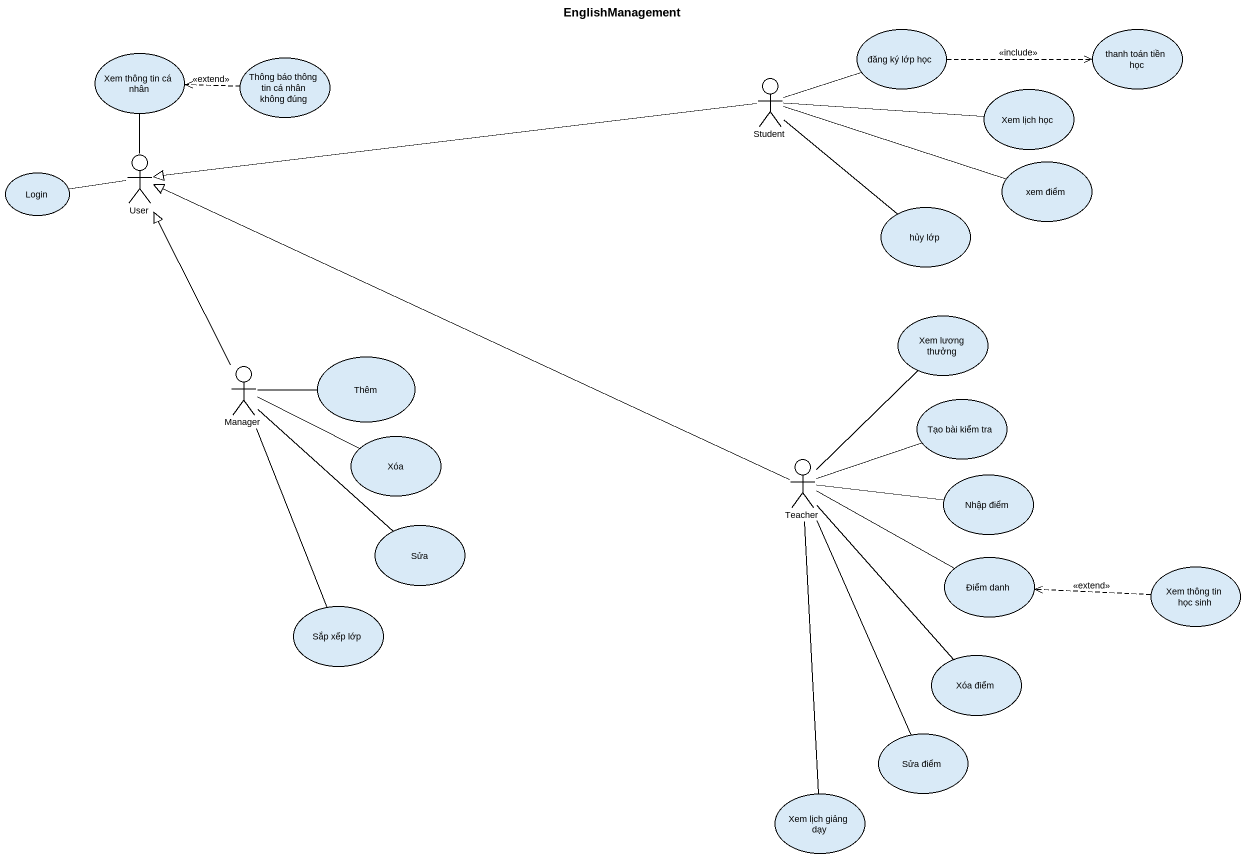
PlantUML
@startuml
title EnglishManagement
usecase "đăng ký lớp học" as đăng_ký_lớp_học
usecase "thanh toán tiền học" as thanh_toán_tiền_học
usecase "Xem thông tin cá nhân" as Xem_thông_tin_cá_nhân
usecase "Thông báo thông tin cá nhân không đúng" as Thông_báo_thông_tin_cá_nhân
actor Student
usecase "Xem lịch học" as Xem_lịch_học
actor User
usecase Login
usecase "xem điểm" as xem_điểm
usecase "hủy lớp" as hủy_lớp
usecase "Xem lương thưởng" as Xem_lương_thưởng
actor Manager
usecase Thêm
usecase "Tạo bài kiểm tra" as Tạo_bài_kiểm_tra
usecase Xóa
actor Teacher
usecase "Nhập điểm" as Nhập_điểm
usecase Sửa
usecase "Điểm danh" as Điểm_danh
usecase "Xem thông tin học sinh" as Xem_thông_tin_học_sinh
usecase "Sắp xếp lớp" as Sắp_xếp_lớp
usecase "Xóa điểm" as Xóa_điểm
usecase "Sửa điểm" as Sửa_điểm
usecase "Xem lịch giảng dạy" as Xem_lịch_giảng_dạy
đăng_ký_lớp_học .right.> thanh_toán_tiền_học : <<include>>
Thông_báo_thông_tin_cá_nhân .left.> Xem_thông_tin_cá_nhân : <<extend>>
Student -right- đăng_ký_lớp_học
Student -right- Xem_lịch_học
Student -left-|> User
Student -right- xem_điểm
Student -- hủy_lớp
User -up- Xem_thông_tin_cá_nhân
User -left- Login
Manager -up-|> User
Manager -right- Thêm
Manager -right- Xóa
Manager -- Sửa
Manager -- Sắp_xếp_lớp
Teacher -left-|> User
Teacher -up- Xem_lương_thưởng
Teacher -right- Tạo_bài_kiểm_tra
Teacher -right- Nhập_điểm
Teacher -right- Điểm_danh
Teacher -- Xóa_điểm
Teacher -- Sửa_điểm
Teacher -- Xem_lịch_giảng_dạy
Xem_thông_tin_học_sinh .left.> Điểm_danh : <<extend>>
@enduml
